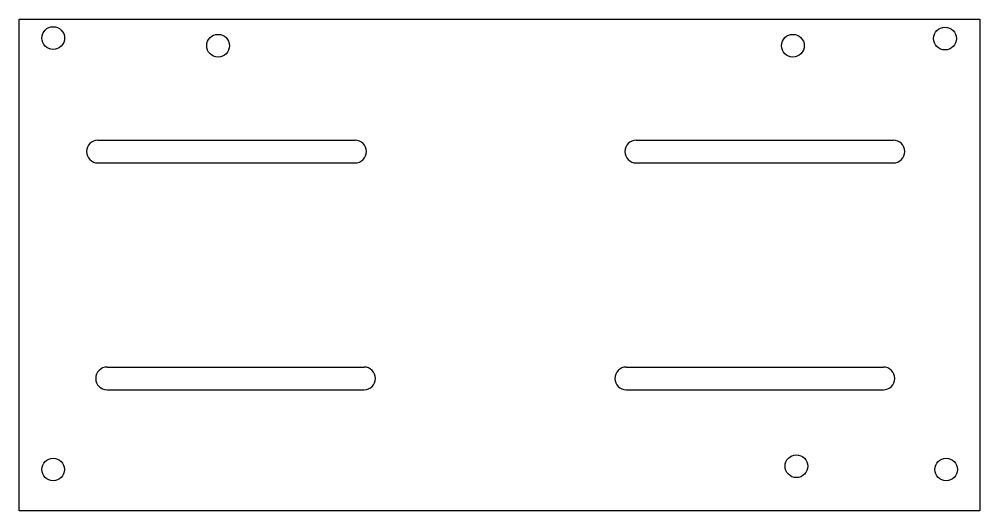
# Model space of a CAD drawing. Extents: x -64 to 63, y -32 to 32.
import ezdxf

# ---------------------------------------------------------------- set-up
doc = ezdxf.new("R2010")
doc.units = 0
doc.layers.get('0').update_dxf_attribs({"linetype": 'continuous'})

# ---------------------------------------------------------------- blocks, each defined once
blk = doc.blocks.new('PAD002')
at = {"color": 0}
for p, q in [((-63.5, 32.5), (63.5, 32.5)), ((-63.5, -32.5), (-63.5, 32.5)), ((63.5, 32.5), (63.5, -32.5)), ((-53.1, 16.5), (-19.1, 16.5)), ((18.07, 16.5), (52.07, 16.5)), ((-53.1, 13.5), (-19.1, 13.5)), ((18.07, 13.5), (52.07, 13.5)), ((-51.89, -13.5), (-17.89, -13.5)), ((16.75, -13.5), (50.75, -13.5)), ((-51.89, -16.5), (-17.89, -16.5)), ((16.75, -16.5), (50.75, -16.5)), ((63.5, -32.5), (-63.5, -32.5))]:
    blk.add_line(p, q, dxfattribs=at)
for centre in [(-59, 30.01), (-37.21, 29), (38.79, 29), (58.9, 29.94), (39.25, -26.61), (-59.01, -27.04), (59.05, -27.04)]:
    blk.add_circle(centre, 1.5, dxfattribs=at)
for centre, start, end in [((-53.1, 15), 90, -90), ((-19.1, 15), -90, 90), ((18.07, 15), 90, -90), ((52.07, 15), -90, 90), ((-51.89, -15), 90, -90), ((-17.89, -15), -90, 90), ((16.75, -15), 90, -90), ((50.75, -15), -90, 90)]:
    blk.add_arc(centre, 1.5, start, end, dxfattribs=at)

msp = doc.modelspace()

# ---------------------------------------------------------------- block references
at = {"color": 0}
msp.add_blockref('PAD002', (0, 0), dxfattribs=at)

doc.saveas('drawing.dxf')
